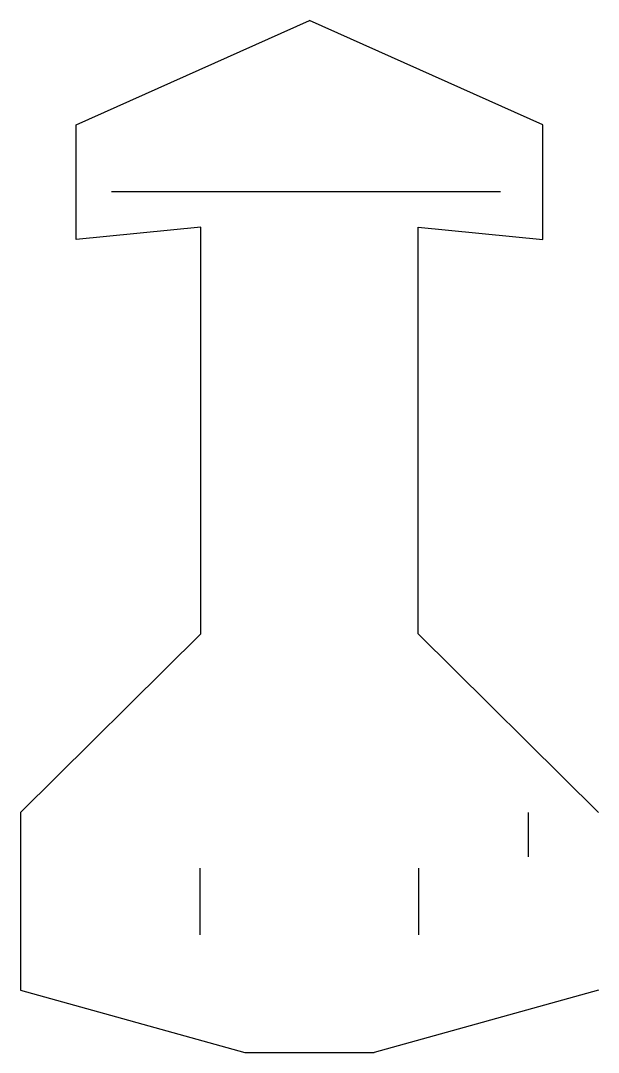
# Model space of a CAD drawing. Header units: inches. Extents: x -2 to 102, y -27 to 158.
import ezdxf

# ---------------------------------------------------------------- set-up
doc = ezdxf.new("R2010")
doc.units = ezdxf.units.IN
doc.header["$MEASUREMENT"] = 0
doc.layers.get('0').update_dxf_attribs({"true_color": 0xc2ced6})

msp = doc.modelspace()

# ---------------------------------------------------------------- linework, layer by layer
for p, q in [((8.01, 139.71), (50, 158.46)), ((91.99, 139.71), (50, 158.46)), ((8.01, 119.06), (8.01, 139.71)), ((91.99, 119.06), (91.99, 139.71)), ((84.37, 127.64), (14.37, 127.64)), ((30.43, 121.3), (8.01, 119.06)), ((30.43, 48.15), (30.43, 121.3)), ((69.57, 48.15), (69.57, 121.3)), ((69.57, 121.3), (91.99, 119.06)), ((-1.96, 16), (30.43, 48.15)), ((101.96, 16), (69.57, 48.15)), ((-1.96, 16), (-1.96, -16)), ((89.36, 16, 11.93), (89.36, 8, 11.93)), ((89.36, 8, 11.93), (89.36, 8, 3.93)), ((89.36, 8, 3.93), (89.36, 8, 1.98)), ((30.31, -6), (30.31, 6, 10)), ((69.69, -6), (69.69, 6, 10)), ((-1.96, -16), (38.35, -27.17)), ((101.96, -16), (61.65, -27.17)), ((38.35, -27.17), (61.65, -27.17))]:
    msp.add_line(p, q)

doc.saveas('drawing.dxf')
